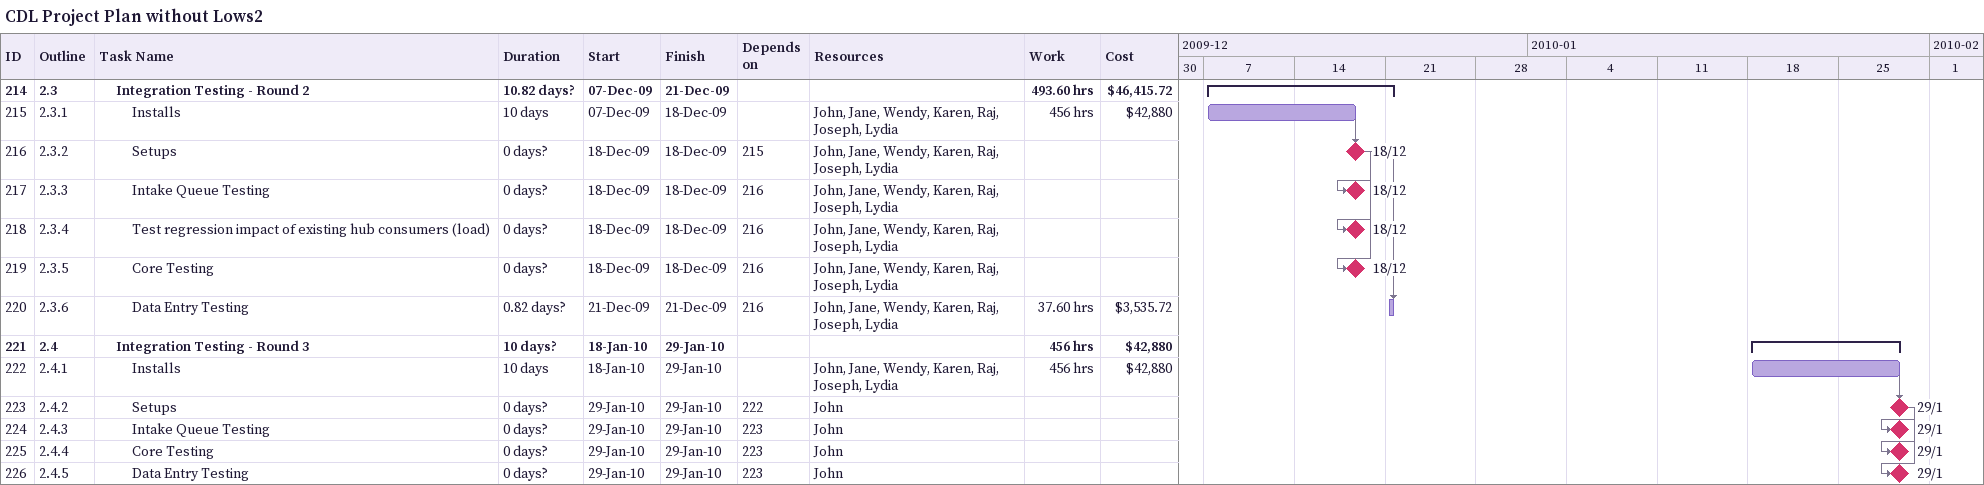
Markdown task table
CDL Project Plan without Lows2

| ID | WBS | Task | Duration | Start | Finish | Predecessors | Resources | Work (h) | Cost ($) |
|---|---|---|---|---|---|---|---|---|---|
| 214 | 2.3 | **Integration Testing - Round 2** | 10.82d? | 2009-12-07 | 2009-12-21 |  |  | 493.60 | 46415.72 |
| 215 | 2.3.1 | Installs | 10d | 2009-12-07 | 2009-12-18 |  | John, Jane, Wendy, Karen, Raj, Joseph, Lydia | 456 | 42880 |
| 216 | 2.3.2 | Setups | 0d? | 2009-12-18 | 2009-12-18 | 215 | John, Jane, Wendy, Karen, Raj, Joseph, Lydia |  |  |
| 217 | 2.3.3 | Intake Queue Testing | 0d? | 2009-12-18 | 2009-12-18 | 216 | John, Jane, Wendy, Karen, Raj, Joseph, Lydia |  |  |
| 218 | 2.3.4 | Test regression impact of existing hub consumers (load) | 0d? | 2009-12-18 | 2009-12-18 | 216 | John, Jane, Wendy, Karen, Raj, Joseph, Lydia |  |  |
| 219 | 2.3.5 | Core Testing | 0d? | 2009-12-18 | 2009-12-18 | 216 | John, Jane, Wendy, Karen, Raj, Joseph, Lydia |  |  |
| 220 | 2.3.6 | Data Entry Testing | 0.82d? | 2009-12-21 | 2009-12-21 | 216 | John, Jane, Wendy, Karen, Raj, Joseph, Lydia | 37.60 | 3535.72 |
| 221 | 2.4 | **Integration Testing - Round 3** | 10d? | 2010-01-18 | 2010-01-29 |  |  | 456 | 42880 |
| 222 | 2.4.1 | Installs | 10d | 2010-01-18 | 2010-01-29 |  | John, Jane, Wendy, Karen, Raj, Joseph, Lydia | 456 | 42880 |
| 223 | 2.4.2 | Setups | 0d? | 2010-01-29 | 2010-01-29 | 222 | John |  |  |
| 224 | 2.4.3 | Intake Queue Testing | 0d? | 2010-01-29 | 2010-01-29 | 223 | John |  |  |
| 225 | 2.4.4 | Core Testing | 0d? | 2010-01-29 | 2010-01-29 | 223 | John |  |  |
| 226 | 2.4.5 | Data Entry Testing | 0d? | 2010-01-29 | 2010-01-29 | 223 | John |  |  |
